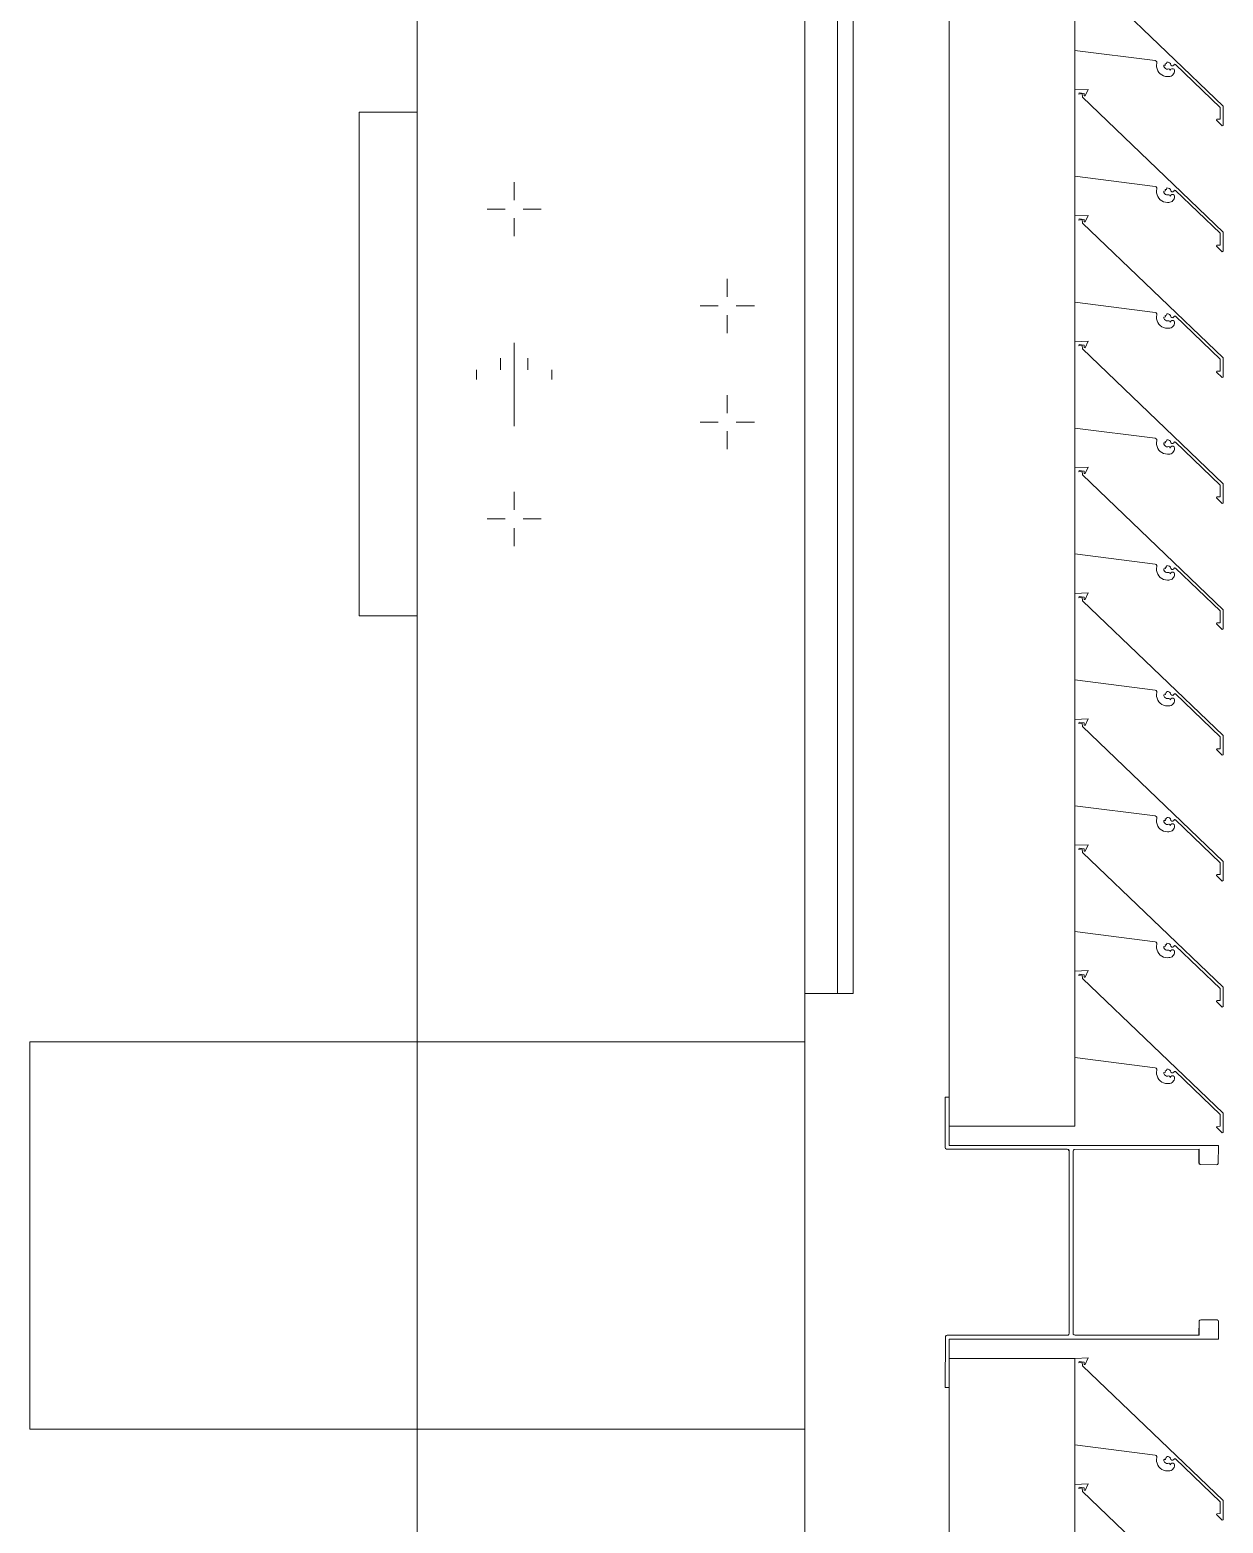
# Model space of a CAD drawing. Header units: millimetres. Extents: x -220592 to 404889, y -217665 to 38245.
# Drawn here: x 7828.18 to 7834.34, y -48088.8 to -48081.09 of the extents above; entities that cross this region are included whole.
import ezdxf

# ---------------------------------------------------------------- set-up
doc = ezdxf.new("R2010")
doc.units = ezdxf.units.MM
doc.linetypes.add('XKITLINE00', pattern=[0])
doc.linetypes.add('XKITLINE02', pattern=[4, 2, -2])
doc.layers.add('Bolt', color=7, linetype='Continuous', lineweight=0)
doc.layers.add('Part', color=7, linetype='Continuous', lineweight=0)

# ---------------------------------------------------------------- blocks, each defined once
blk = doc.blocks.new('*A15046')
at = {"layer": 'Part', "color": 7, "linetype": 'XKITLINE00', "lineweight": 0}
for p, q in [((92.53, 356.643483), (92.53, 93.899527)), ((94.53, 93.899527), (94.53, 244.699959))]:
    blk.add_line(p, q, dxfattribs=at)
blk = doc.blocks.new('*A15120')
at = {"layer": 'Part', "color": 7, "linetype": 'XKITLINE00', "lineweight": 0}
for p, q in [((94.700136, 124.15), (94.700136, 151.4)), ((94.780136, 124.15), (94.780136, 151.4)), ((94.53, 124.15), (94.780136, 124.15))]:
    blk.add_line(p, q, dxfattribs=at)
blk = doc.blocks.new('*A15121')
at = {"layer": 'Part', "color": 7, "linetype": 'XKITLINE00', "lineweight": 0}
for p, q in [((95.925304, 137.26533), (95.275304, 137.26533)), ((95.275304, 137.26533), (95.275304, 123.465444)), ((95.925304, 137.26533), (95.925304, 123.465444)), ((95.925304, 123.465444), (95.275304, 123.465444))]:
    blk.add_line(p, q, dxfattribs=at)
blk = doc.blocks.new('*A15122')
at = {"layer": 'Part', "color": 7, "linetype": 'XKITLINE00', "lineweight": 0}
for p, q in [((95.925304, 128.165326), (95.992799, 128.16794)), ((95.947029, 128.150196), (95.944993, 128.143623)), ((95.972012, 128.147056), (95.947029, 128.150196)), ((95.992799, 128.16794), (95.977264, 128.134453)), ((95.944993, 128.143623), (95.962009, 128.146527)), ((95.962009, 128.146527), (95.964906, 128.127984)), ((95.964906, 128.127984), (96.690028, 127.431738)), ((95.972141, 128.134865), (95.972012, 128.147056)), ((95.977264, 128.134453), (95.972141, 128.134865)), ((96.339112, 127.666618), (95.925304, 127.719622)), ((96.344187, 127.664428), (96.339112, 127.666618)), ((96.347324, 127.659876), (96.344187, 127.664428)), ((96.346077, 127.64422), (96.347563, 127.654354)), ((96.346452, 127.633984), (96.346077, 127.64422)), ((96.348675, 127.623985), (96.346452, 127.633984)), ((96.347563, 127.654354), (96.347324, 127.659876)), ((96.352673, 127.614555), (96.348675, 127.623985)), ((96.358313, 127.606005), (96.352673, 127.614555)), ((96.391775, 127.643926), (96.38407, 127.64282)), ((96.38407, 127.64282), (96.384639, 127.636336)), ((96.384639, 127.636336), (96.387441, 127.630462)), ((96.387441, 127.630462), (96.392123, 127.62594)), ((96.397771, 127.65193), (96.390606, 127.650986)), ((96.390606, 127.650986), (96.391775, 127.643926)), ((96.392123, 127.62594), (96.398091, 127.623342)), ((96.400093, 127.65932), (96.397771, 127.65193)), ((96.398091, 127.623342), (96.404591, 127.622998)), ((96.406765, 127.658898), (96.400093, 127.65932)), ((96.404591, 127.622998), (96.410509, 127.623903)), ((96.412841, 127.656108), (96.406765, 127.658898)), ((96.410509, 127.623903), (96.41532, 127.621496)), ((96.417508, 127.651322), (96.412841, 127.656108)), ((96.41532, 127.621496), (96.41735, 127.616515)), ((96.41735, 127.616515), (96.420292, 127.621987)), ((96.420622, 127.643748), (96.417508, 127.651322)), ((96.420292, 127.621987), (96.425448, 127.625205)), ((96.424805, 127.639591), (96.420622, 127.643748)), ((96.430699, 127.639385), (96.424805, 127.639591)), ((96.425448, 127.625205), (96.431526, 127.625193)), ((96.435163, 127.643239), (96.430699, 127.639385)), ((96.431526, 127.625193), (96.43667, 127.621956)), ((96.438818, 127.647866), (96.435163, 127.643239)), ((96.43667, 127.621956), (96.43931, 127.616482)), ((96.43931, 127.616482), (96.438814, 127.608712)), ((96.443977, 127.646774), (96.438818, 127.647866)), ((96.674993, 127.425371), (96.443977, 127.646774)), ((96.365409, 127.598618), (96.358313, 127.606005)), ((96.373725, 127.59264), (96.365409, 127.598618)), ((96.382988, 127.588267), (96.373725, 127.59264)), ((96.392889, 127.585644), (96.382988, 127.588267)), ((96.403102, 127.584859), (96.392889, 127.585644)), ((96.409901, 127.584957), (96.403102, 127.584859)), ((96.415629, 127.585593), (96.409901, 127.584957)), ((96.42113, 127.587312), (96.415629, 127.585593)), ((96.4262, 127.590052), (96.42113, 127.587312)), ((96.430653, 127.59371), (96.4262, 127.590052)), ((96.434325, 127.598153), (96.430653, 127.59371)), ((96.437079, 127.603216), (96.434325, 127.598153)), ((96.438814, 127.608712), (96.437079, 127.603216)), ((96.67465, 127.364025), (96.674993, 127.425371)), ((96.690028, 127.431738), (96.689475, 127.332587)), ((96.656145, 127.359007), (96.65723, 127.363928)), ((96.684794, 127.330119), (96.656145, 127.359007)), ((96.65723, 127.363928), (96.67465, 127.364025)), ((96.689475, 127.332587), (96.684794, 127.330119))]:
    blk.add_line(p, q, dxfattribs=at)
blk = doc.blocks.new('*A15123')
at = {"layer": 'Part', "color": 7, "linetype": 'XKITLINE00', "lineweight": 0}
for p, q in [((95.925304, 127.515326), (95.992799, 127.51794)), ((95.947029, 127.500196), (95.944993, 127.493623)), ((95.944993, 127.493623), (95.962009, 127.496527)), ((95.972012, 127.497056), (95.947029, 127.500196)), ((95.962009, 127.496527), (95.964906, 127.477984)), ((95.964906, 127.477984), (96.690028, 126.781738)), ((95.972141, 127.484865), (95.972012, 127.497056)), ((95.977264, 127.484453), (95.972141, 127.484865)), ((95.992799, 127.51794), (95.977264, 127.484453)), ((96.339112, 127.016618), (95.925304, 127.069622)), ((96.344187, 127.014428), (96.339112, 127.016618)), ((96.347324, 127.009876), (96.344187, 127.014428)), ((96.346077, 126.99422), (96.347563, 127.004354)), ((96.346452, 126.983984), (96.346077, 126.99422)), ((96.347563, 127.004354), (96.347324, 127.009876)), ((96.391775, 126.993926), (96.38407, 126.99282)), ((96.38407, 126.99282), (96.384639, 126.986336)), ((96.397771, 127.00193), (96.390606, 127.000986)), ((96.390606, 127.000986), (96.391775, 126.993926)), ((96.400093, 127.00932), (96.397771, 127.00193)), ((96.406765, 127.008898), (96.400093, 127.00932)), ((96.412841, 127.006108), (96.406765, 127.008898)), ((96.417508, 127.001322), (96.412841, 127.006108)), ((96.420622, 126.993748), (96.417508, 127.001322)), ((96.424805, 126.989591), (96.420622, 126.993748)), ((96.435163, 126.993239), (96.430699, 126.989385)), ((96.438818, 126.997866), (96.435163, 126.993239)), ((96.443977, 126.996774), (96.438818, 126.997866)), ((96.674993, 126.775371), (96.443977, 126.996774)), ((96.348675, 126.973985), (96.346452, 126.983984)), ((96.352673, 126.964555), (96.348675, 126.973985)), ((96.358313, 126.956005), (96.352673, 126.964555)), ((96.365409, 126.948618), (96.358313, 126.956005)), ((96.373725, 126.94264), (96.365409, 126.948618)), ((96.382988, 126.938267), (96.373725, 126.94264)), ((96.392889, 126.935644), (96.382988, 126.938267)), ((96.384639, 126.986336), (96.387441, 126.980462)), ((96.387441, 126.980462), (96.392123, 126.97594)), ((96.392123, 126.97594), (96.398091, 126.973342)), ((96.403102, 126.934859), (96.392889, 126.935644)), ((96.398091, 126.973342), (96.404591, 126.972998)), ((96.409901, 126.934957), (96.403102, 126.934859)), ((96.404591, 126.972998), (96.410509, 126.973903)), ((96.415629, 126.935593), (96.409901, 126.934957)), ((96.410509, 126.973903), (96.41532, 126.971496)), ((96.41532, 126.971496), (96.41735, 126.966515)), ((96.42113, 126.937312), (96.415629, 126.935593)), ((96.41735, 126.966515), (96.420292, 126.971987)), ((96.420292, 126.971987), (96.425448, 126.975205)), ((96.4262, 126.940052), (96.42113, 126.937312)), ((96.430699, 126.989385), (96.424805, 126.989591)), ((96.425448, 126.975205), (96.431526, 126.975193)), ((96.430653, 126.94371), (96.4262, 126.940052)), ((96.434325, 126.948153), (96.430653, 126.94371)), ((96.431526, 126.975193), (96.43667, 126.971956)), ((96.437079, 126.953216), (96.434325, 126.948153)), ((96.43667, 126.971956), (96.43931, 126.966482)), ((96.438814, 126.958712), (96.437079, 126.953216)), ((96.43931, 126.966482), (96.438814, 126.958712)), ((96.67465, 126.714025), (96.674993, 126.775371)), ((96.690028, 126.781738), (96.689475, 126.682587)), ((96.656145, 126.709007), (96.65723, 126.713928)), ((96.684794, 126.680119), (96.656145, 126.709007)), ((96.65723, 126.713928), (96.67465, 126.714025)), ((96.689475, 126.682587), (96.684794, 126.680119))]:
    blk.add_line(p, q, dxfattribs=at)
blk = doc.blocks.new('*A15124')
at = {"layer": 'Bolt', "color": 7, "linetype": 'XKITLINE00', "lineweight": 0}
for p, q in [((94.130136, 127.84), (94.130136, 127.74676)), ((93.990136, 127.7), (94.083376, 127.7)), ((94.270136, 127.7), (94.176896, 127.7)), ((94.130136, 127.56), (94.130136, 127.65324)), ((94.130136, 127.24), (94.130136, 127.14676)), ((93.990136, 127.1), (94.083376, 127.1)), ((94.270136, 127.1), (94.176896, 127.1)), ((94.130136, 126.96), (94.130136, 127.05324))]:
    blk.add_line(p, q, dxfattribs=at)
blk = doc.blocks.new('*A15125')
at = {"layer": 'Bolt', "color": 7, "linetype": 'XKITLINE02', "lineweight": 0}
for p, q in [((93.030136, 127.5092), (93.030136, 127.08)), ((92.960136, 127.43), (92.960136, 127.37)), ((93.100136, 127.43), (93.100136, 127.37)), ((92.835136, 127.37), (92.835136, 127.32)), ((93.225136, 127.37), (93.225136, 127.32))]:
    blk.add_line(p, q, dxfattribs=at)
blk = doc.blocks.new('*A15126')
at = {"layer": 'Part', "color": 7, "linetype": 'XKITLINE00', "lineweight": 0}
for p, q in [((92.53, 128.7), (92.230136, 128.7)), ((92.230136, 128.7), (92.230136, 126.1)), ((92.230136, 126.1), (92.53, 126.1))]:
    blk.add_line(p, q, dxfattribs=at)
blk = doc.blocks.new('*A15127')
at = {"layer": 'Bolt', "color": 7, "linetype": 'XKITLINE00', "lineweight": 0}
for p, q in [((93.030136, 128.34), (93.030136, 128.24676)), ((92.890136, 128.2), (92.983376, 128.2)), ((93.030136, 128.06), (93.030136, 128.15324)), ((93.170136, 128.2), (93.076896, 128.2)), ((93.030136, 126.74), (93.030136, 126.64676)), ((92.890136, 126.6), (92.983376, 126.6)), ((93.030136, 126.46), (93.030136, 126.55324)), ((93.170136, 126.6), (93.076896, 126.6))]:
    blk.add_line(p, q, dxfattribs=at)
blk = doc.blocks.new('*A15518')
at = {"layer": 'Part', "color": 7, "linetype": 'XKITLINE00', "lineweight": 0}
for p, q in [((95.925304, 122.26533), (95.275304, 122.26533)), ((95.275304, 122.26533), (95.275304, 108.465444)), ((95.925304, 122.26533), (95.925304, 108.465444)), ((95.925304, 108.465444), (95.275304, 108.465444))]:
    blk.add_line(p, q, dxfattribs=at)
blk = doc.blocks.new('*A15537')
at = {"layer": 'Part', "color": 7, "linetype": 'XKITLINE00', "lineweight": 0}
for p, q in [((95.275085, 123.61533), (95.255085, 123.615327)), ((95.255085, 123.615327), (95.255131, 123.355327)), ((95.255131, 123.355327), (95.256817, 123.349771)), ((95.256817, 123.349771), (95.261306, 123.346089)), ((95.261306, 123.346089), (95.261681, 123.346088)), ((95.275632, 123.36533), (96.665129, 123.365573)), ((95.890688, 123.343752), (95.894372, 123.339265)), ((95.894372, 123.339265), (95.895134, 123.335438)), ((95.895134, 123.335438), (95.895298, 122.395438)), ((96.565132, 123.34545), (96.565145, 123.275555)), ((96.565145, 123.275555), (96.566831, 123.27)), ((96.566831, 123.27), (96.571319, 123.266318)), ((96.571319, 123.266318), (96.571698, 123.266314)), ((96.566048, 122.459382), (96.5653, 122.385555)), ((96.569731, 122.463871), (96.566048, 122.459382)), ((96.575286, 122.465557), (96.569731, 122.463871)), ((96.659113, 122.46481), (96.575286, 122.465557)), ((95.256062, 122.379154), (95.255347, 122.115327)), ((95.259745, 122.383642), (95.256062, 122.379154)), ((95.2653, 122.385328), (95.259745, 122.383642)), ((95.889127, 122.386198), (95.2653, 122.385328)), ((95.893614, 122.389882), (95.889127, 122.386198)), ((95.895298, 122.395438), (95.893614, 122.389882)), ((96.5653, 122.385555), (95.925456, 122.385444)), ((95.255347, 122.115327), (95.25585, 122.115327))]:
    blk.add_line(p, q, dxfattribs=at)
blk = doc.blocks.new('*A15538')
at = {"layer": 'Part', "color": 7, "linetype": 'XKITLINE00', "lineweight": 0}
for p, q in [((95.275588, 123.615225), (95.255588, 123.615222)), ((95.255588, 123.615222), (95.255633, 123.355222)), ((95.275632, 123.365225), (95.275588, 123.615225)), ((95.255633, 123.355222), (95.25732, 123.349666)), ((95.25732, 123.349666), (95.261808, 123.345984)), ((95.261808, 123.345984), (95.885635, 123.345332)), ((96.665632, 123.365468), (95.275632, 123.365225)), ((95.885635, 123.345332), (95.891191, 123.343647)), ((95.891191, 123.343647), (95.894875, 123.33916)), ((95.894875, 123.33916), (95.895637, 123.335333)), ((95.895637, 123.335333), (95.895801, 122.395333)), ((95.915637, 123.335337), (95.917321, 123.340893)), ((95.916563, 122.39151), (95.915637, 123.335337)), ((95.917321, 123.340893), (95.921808, 123.344577)), ((95.921808, 123.344577), (96.565635, 123.34545)), ((96.565635, 123.34545), (96.565647, 123.27545)), ((96.664887, 123.271641), (96.665632, 123.365468)), ((96.565647, 123.27545), (96.567334, 123.269895)), ((96.567334, 123.269895), (96.571822, 123.266213)), ((96.571822, 123.266213), (96.655649, 123.265466)), ((96.655649, 123.265466), (96.661204, 123.267152)), ((96.661204, 123.267152), (96.664887, 123.271641)), ((96.566551, 122.459277), (96.565803, 122.38545)), ((96.570233, 122.463766), (96.566551, 122.459277)), ((96.575789, 122.465452), (96.570233, 122.463766)), ((96.659616, 122.464706), (96.575789, 122.465452)), ((96.664104, 122.461023), (96.659616, 122.464706)), ((96.66579, 122.455468), (96.664104, 122.461023)), ((96.665806, 122.365468), (96.66579, 122.455468)), ((95.256565, 122.379049), (95.25585, 122.115222)), ((95.260247, 122.383537), (95.256565, 122.379049)), ((95.265803, 122.385223), (95.260247, 122.383537)), ((95.889629, 122.386094), (95.265803, 122.385223)), ((95.894117, 122.389777), (95.889629, 122.386094)), ((95.895801, 122.395333), (95.894117, 122.389777)), ((95.920247, 122.387023), (95.916563, 122.39151)), ((95.925803, 122.385339), (95.920247, 122.387023)), ((96.565803, 122.38545), (95.925803, 122.385339)), ((95.275806, 122.365225), (96.665806, 122.365468)), ((95.27585, 122.115225), (95.275806, 122.365225)), ((95.25585, 122.115222), (95.27585, 122.115225))]:
    blk.add_line(p, q, dxfattribs=at)
blk = doc.blocks.new('*A15539')
at = {"layer": 'Part', "color": 7, "linetype": 'XKITLINE00', "lineweight": 0}
for p, q in [((95.925304, 126.865326), (95.992799, 126.86794)), ((95.947029, 126.850196), (95.944993, 126.843623)), ((95.944993, 126.843623), (95.962009, 126.846527)), ((95.972012, 126.847056), (95.947029, 126.850196)), ((95.962009, 126.846527), (95.964906, 126.827984)), ((95.972141, 126.834865), (95.972012, 126.847056)), ((95.992799, 126.86794), (95.977264, 126.834453)), ((95.964906, 126.827984), (96.690028, 126.131738)), ((95.977264, 126.834453), (95.972141, 126.834865)), ((96.339112, 126.366618), (95.925304, 126.419622)), ((96.344187, 126.364428), (96.339112, 126.366618)), ((96.347324, 126.359876), (96.344187, 126.364428)), ((96.346077, 126.34422), (96.347563, 126.354354)), ((96.346452, 126.333984), (96.346077, 126.34422)), ((96.348675, 126.323985), (96.346452, 126.333984)), ((96.347563, 126.354354), (96.347324, 126.359876)), ((96.352673, 126.314555), (96.348675, 126.323985)), ((96.358313, 126.306005), (96.352673, 126.314555)), ((96.365409, 126.298618), (96.358313, 126.306005)), ((96.391775, 126.343926), (96.38407, 126.34282)), ((96.38407, 126.34282), (96.384639, 126.336336)), ((96.384639, 126.336336), (96.387441, 126.330462)), ((96.387441, 126.330462), (96.392123, 126.32594)), ((96.397771, 126.35193), (96.390606, 126.350986)), ((96.390606, 126.350986), (96.391775, 126.343926)), ((96.392123, 126.32594), (96.398091, 126.323342)), ((96.400093, 126.35932), (96.397771, 126.35193)), ((96.398091, 126.323342), (96.404591, 126.322998)), ((96.406765, 126.358898), (96.400093, 126.35932)), ((96.404591, 126.322998), (96.410509, 126.323903)), ((96.412841, 126.356108), (96.406765, 126.358898)), ((96.410509, 126.323903), (96.41532, 126.321496)), ((96.417508, 126.351322), (96.412841, 126.356108)), ((96.41532, 126.321496), (96.41735, 126.316515)), ((96.41735, 126.316515), (96.420292, 126.321987)), ((96.420622, 126.343748), (96.417508, 126.351322)), ((96.420292, 126.321987), (96.425448, 126.325205)), ((96.424805, 126.339591), (96.420622, 126.343748)), ((96.430699, 126.339385), (96.424805, 126.339591)), ((96.425448, 126.325205), (96.431526, 126.325193)), ((96.435163, 126.343239), (96.430699, 126.339385)), ((96.431526, 126.325193), (96.43667, 126.321956)), ((96.437079, 126.303216), (96.434325, 126.298153)), ((96.438818, 126.347866), (96.435163, 126.343239)), ((96.43667, 126.321956), (96.43931, 126.316482)), ((96.438814, 126.308712), (96.437079, 126.303216)), ((96.43931, 126.316482), (96.438814, 126.308712)), ((96.443977, 126.346774), (96.438818, 126.347866)), ((96.674993, 126.125371), (96.443977, 126.346774)), ((96.373725, 126.29264), (96.365409, 126.298618)), ((96.382988, 126.288267), (96.373725, 126.29264)), ((96.392889, 126.285644), (96.382988, 126.288267)), ((96.403102, 126.284859), (96.392889, 126.285644)), ((96.409901, 126.284957), (96.403102, 126.284859)), ((96.415629, 126.285593), (96.409901, 126.284957)), ((96.42113, 126.287312), (96.415629, 126.285593)), ((96.4262, 126.290052), (96.42113, 126.287312)), ((96.430653, 126.29371), (96.4262, 126.290052)), ((96.434325, 126.298153), (96.430653, 126.29371)), ((96.67465, 126.064025), (96.674993, 126.125371)), ((96.690028, 126.131738), (96.689475, 126.032587)), ((96.656145, 126.059007), (96.65723, 126.063928)), ((96.684794, 126.030119), (96.656145, 126.059007)), ((96.65723, 126.063928), (96.67465, 126.064025)), ((96.689475, 126.032587), (96.684794, 126.030119))]:
    blk.add_line(p, q, dxfattribs=at)
blk = doc.blocks.new('*A15540')
at = {"layer": 'Part', "color": 7, "linetype": 'XKITLINE00', "lineweight": 0}
for p, q in [((95.925304, 126.215326), (95.992799, 126.21794)), ((95.947029, 126.200196), (95.944993, 126.193623)), ((95.944993, 126.193623), (95.962009, 126.196527)), ((95.972012, 126.197056), (95.947029, 126.200196)), ((95.962009, 126.196527), (95.964906, 126.177984)), ((95.964906, 126.177984), (96.690028, 125.481738)), ((95.972141, 126.184865), (95.972012, 126.197056)), ((95.977264, 126.184453), (95.972141, 126.184865)), ((95.992799, 126.21794), (95.977264, 126.184453)), ((96.339112, 125.716618), (95.925304, 125.769622)), ((96.344187, 125.714428), (96.339112, 125.716618)), ((96.347324, 125.709876), (96.344187, 125.714428)), ((96.346077, 125.69422), (96.347563, 125.704354)), ((96.346452, 125.683984), (96.346077, 125.69422)), ((96.348675, 125.673985), (96.346452, 125.683984)), ((96.347563, 125.704354), (96.347324, 125.709876)), ((96.391775, 125.693926), (96.38407, 125.69282)), ((96.38407, 125.69282), (96.384639, 125.686336)), ((96.384639, 125.686336), (96.387441, 125.680462)), ((96.397771, 125.70193), (96.390606, 125.700986)), ((96.390606, 125.700986), (96.391775, 125.693926)), ((96.400093, 125.70932), (96.397771, 125.70193)), ((96.406765, 125.708898), (96.400093, 125.70932)), ((96.412841, 125.706108), (96.406765, 125.708898)), ((96.417508, 125.701322), (96.412841, 125.706108)), ((96.420622, 125.693748), (96.417508, 125.701322)), ((96.424805, 125.689591), (96.420622, 125.693748)), ((96.430699, 125.689385), (96.424805, 125.689591)), ((96.435163, 125.693239), (96.430699, 125.689385)), ((96.438818, 125.697866), (96.435163, 125.693239)), ((96.443977, 125.696774), (96.438818, 125.697866)), ((96.674993, 125.475371), (96.443977, 125.696774)), ((96.352673, 125.664555), (96.348675, 125.673985)), ((96.358313, 125.656005), (96.352673, 125.664555)), ((96.365409, 125.648618), (96.358313, 125.656005)), ((96.373725, 125.64264), (96.365409, 125.648618)), ((96.382988, 125.638267), (96.373725, 125.64264)), ((96.392889, 125.635644), (96.382988, 125.638267)), ((96.387441, 125.680462), (96.392123, 125.67594)), ((96.392123, 125.67594), (96.398091, 125.673342)), ((96.403102, 125.634859), (96.392889, 125.635644)), ((96.398091, 125.673342), (96.404591, 125.672998)), ((96.409901, 125.634957), (96.403102, 125.634859)), ((96.404591, 125.672998), (96.410509, 125.673903)), ((96.415629, 125.635593), (96.409901, 125.634957)), ((96.410509, 125.673903), (96.41532, 125.671496)), ((96.41532, 125.671496), (96.41735, 125.666515)), ((96.42113, 125.637312), (96.415629, 125.635593)), ((96.41735, 125.666515), (96.420292, 125.671987)), ((96.420292, 125.671987), (96.425448, 125.675205)), ((96.4262, 125.640052), (96.42113, 125.637312)), ((96.425448, 125.675205), (96.431526, 125.675193)), ((96.430653, 125.64371), (96.4262, 125.640052)), ((96.434325, 125.648153), (96.430653, 125.64371)), ((96.431526, 125.675193), (96.43667, 125.671956)), ((96.437079, 125.653216), (96.434325, 125.648153)), ((96.43667, 125.671956), (96.43931, 125.666482)), ((96.438814, 125.658712), (96.437079, 125.653216)), ((96.43931, 125.666482), (96.438814, 125.658712)), ((96.67465, 125.414025), (96.674993, 125.475371)), ((96.690028, 125.481738), (96.689475, 125.382587)), ((96.656145, 125.409007), (96.65723, 125.413928)), ((96.684794, 125.380119), (96.656145, 125.409007)), ((96.65723, 125.413928), (96.67465, 125.414025)), ((96.689475, 125.382587), (96.684794, 125.380119))]:
    blk.add_line(p, q, dxfattribs=at)
blk = doc.blocks.new('*A15541')
at = {"layer": 'Part', "color": 7, "linetype": 'XKITLINE00', "lineweight": 0}
for p, q in [((95.925304, 125.565326), (95.992799, 125.56794)), ((95.947029, 125.550196), (95.944993, 125.543623)), ((95.944993, 125.543623), (95.962009, 125.546527)), ((95.972012, 125.547056), (95.947029, 125.550196)), ((95.962009, 125.546527), (95.964906, 125.527984)), ((95.964906, 125.527984), (96.690028, 124.831738)), ((95.972141, 125.534865), (95.972012, 125.547056)), ((95.977264, 125.534453), (95.972141, 125.534865)), ((95.992799, 125.56794), (95.977264, 125.534453)), ((96.339112, 125.066618), (95.925304, 125.119622)), ((96.344187, 125.064428), (96.339112, 125.066618)), ((96.347324, 125.059876), (96.344187, 125.064428)), ((96.346077, 125.04422), (96.347563, 125.054354)), ((96.346452, 125.033984), (96.346077, 125.04422)), ((96.348675, 125.023985), (96.346452, 125.033984)), ((96.347563, 125.054354), (96.347324, 125.059876)), ((96.352673, 125.014555), (96.348675, 125.023985)), ((96.358313, 125.006005), (96.352673, 125.014555)), ((96.365409, 124.998618), (96.358313, 125.006005)), ((96.373725, 124.99264), (96.365409, 124.998618)), ((96.382988, 124.988267), (96.373725, 124.99264)), ((96.392889, 124.985644), (96.382988, 124.988267)), ((96.391775, 125.043926), (96.38407, 125.04282)), ((96.38407, 125.04282), (96.384639, 125.036336)), ((96.384639, 125.036336), (96.387441, 125.030462)), ((96.387441, 125.030462), (96.392123, 125.02594)), ((96.397771, 125.05193), (96.390606, 125.050986)), ((96.390606, 125.050986), (96.391775, 125.043926)), ((96.392123, 125.02594), (96.398091, 125.023342)), ((96.400093, 125.05932), (96.397771, 125.05193)), ((96.398091, 125.023342), (96.404591, 125.022998)), ((96.406765, 125.058898), (96.400093, 125.05932)), ((96.404591, 125.022998), (96.410509, 125.023903)), ((96.412841, 125.056108), (96.406765, 125.058898)), ((96.410509, 125.023903), (96.41532, 125.021496)), ((96.417508, 125.051322), (96.412841, 125.056108)), ((96.41532, 125.021496), (96.41735, 125.016515)), ((96.41735, 125.016515), (96.420292, 125.021987)), ((96.420622, 125.043748), (96.417508, 125.051322)), ((96.420292, 125.021987), (96.425448, 125.025205)), ((96.424805, 125.039591), (96.420622, 125.043748)), ((96.4262, 124.990052), (96.42113, 124.987312)), ((96.430699, 125.039385), (96.424805, 125.039591)), ((96.425448, 125.025205), (96.431526, 125.025193)), ((96.430653, 124.99371), (96.4262, 124.990052)), ((96.434325, 124.998153), (96.430653, 124.99371)), ((96.435163, 125.043239), (96.430699, 125.039385)), ((96.431526, 125.025193), (96.43667, 125.021956)), ((96.437079, 125.003216), (96.434325, 124.998153)), ((96.438818, 125.047866), (96.435163, 125.043239)), ((96.43667, 125.021956), (96.43931, 125.016482)), ((96.438814, 125.008712), (96.437079, 125.003216)), ((96.43931, 125.016482), (96.438814, 125.008712)), ((96.443977, 125.046774), (96.438818, 125.047866)), ((96.674993, 124.825371), (96.443977, 125.046774)), ((96.403102, 124.984859), (96.392889, 124.985644)), ((96.409901, 124.984957), (96.403102, 124.984859)), ((96.415629, 124.985593), (96.409901, 124.984957)), ((96.42113, 124.987312), (96.415629, 124.985593)), ((96.656145, 124.759007), (96.65723, 124.763928)), ((96.684794, 124.730119), (96.656145, 124.759007)), ((96.65723, 124.763928), (96.67465, 124.764025)), ((96.67465, 124.764025), (96.674993, 124.825371)), ((96.690028, 124.831738), (96.689475, 124.732587)), ((96.689475, 124.732587), (96.684794, 124.730119))]:
    blk.add_line(p, q, dxfattribs=at)
blk = doc.blocks.new('*A15542')
at = {"layer": 'Part', "color": 7, "linetype": 'XKITLINE00', "lineweight": 0}
for p, q in [((95.925304, 124.915326), (95.992799, 124.91794)), ((95.992799, 124.91794), (95.977264, 124.884453)), ((95.947029, 124.900196), (95.944993, 124.893623)), ((95.944993, 124.893623), (95.962009, 124.896527)), ((95.972012, 124.897056), (95.947029, 124.900196)), ((95.962009, 124.896527), (95.964906, 124.877984)), ((95.964906, 124.877984), (96.690028, 124.181738)), ((95.972141, 124.884865), (95.972012, 124.897056)), ((95.977264, 124.884453), (95.972141, 124.884865)), ((96.339112, 124.416618), (95.925304, 124.469622)), ((96.344187, 124.414428), (96.339112, 124.416618)), ((96.347324, 124.409876), (96.344187, 124.414428)), ((96.346077, 124.39422), (96.347563, 124.404354)), ((96.346452, 124.383984), (96.346077, 124.39422)), ((96.348675, 124.373985), (96.346452, 124.383984)), ((96.347563, 124.404354), (96.347324, 124.409876)), ((96.352673, 124.364555), (96.348675, 124.373985)), ((96.391775, 124.393926), (96.38407, 124.39282)), ((96.38407, 124.39282), (96.384639, 124.386336)), ((96.384639, 124.386336), (96.387441, 124.380462)), ((96.387441, 124.380462), (96.392123, 124.37594)), ((96.397771, 124.40193), (96.390606, 124.400986)), ((96.390606, 124.400986), (96.391775, 124.393926)), ((96.392123, 124.37594), (96.398091, 124.373342)), ((96.400093, 124.40932), (96.397771, 124.40193)), ((96.398091, 124.373342), (96.404591, 124.372998)), ((96.406765, 124.408898), (96.400093, 124.40932)), ((96.404591, 124.372998), (96.410509, 124.373903)), ((96.412841, 124.406108), (96.406765, 124.408898)), ((96.410509, 124.373903), (96.41532, 124.371496)), ((96.417508, 124.401322), (96.412841, 124.406108)), ((96.41532, 124.371496), (96.41735, 124.366515)), ((96.41735, 124.366515), (96.420292, 124.371987)), ((96.420622, 124.393748), (96.417508, 124.401322)), ((96.420292, 124.371987), (96.425448, 124.375205)), ((96.424805, 124.389591), (96.420622, 124.393748)), ((96.430699, 124.389385), (96.424805, 124.389591)), ((96.425448, 124.375205), (96.431526, 124.375193)), ((96.435163, 124.393239), (96.430699, 124.389385)), ((96.431526, 124.375193), (96.43667, 124.371956)), ((96.438818, 124.397866), (96.435163, 124.393239)), ((96.43667, 124.371956), (96.43931, 124.366482)), ((96.443977, 124.396774), (96.438818, 124.397866)), ((96.674993, 124.175371), (96.443977, 124.396774)), ((96.358313, 124.356005), (96.352673, 124.364555)), ((96.365409, 124.348618), (96.358313, 124.356005)), ((96.373725, 124.34264), (96.365409, 124.348618)), ((96.382988, 124.338267), (96.373725, 124.34264)), ((96.392889, 124.335644), (96.382988, 124.338267)), ((96.403102, 124.334859), (96.392889, 124.335644)), ((96.409901, 124.334957), (96.403102, 124.334859)), ((96.415629, 124.335593), (96.409901, 124.334957)), ((96.42113, 124.337312), (96.415629, 124.335593)), ((96.4262, 124.340052), (96.42113, 124.337312)), ((96.430653, 124.34371), (96.4262, 124.340052)), ((96.434325, 124.348153), (96.430653, 124.34371)), ((96.437079, 124.353216), (96.434325, 124.348153)), ((96.438814, 124.358712), (96.437079, 124.353216)), ((96.43931, 124.366482), (96.438814, 124.358712)), ((96.67465, 124.114025), (96.674993, 124.175371)), ((96.690028, 124.181738), (96.689475, 124.082587)), ((96.656145, 124.109007), (96.65723, 124.113928)), ((96.684794, 124.080119), (96.656145, 124.109007)), ((96.65723, 124.113928), (96.67465, 124.114025)), ((96.689475, 124.082587), (96.684794, 124.080119))]:
    blk.add_line(p, q, dxfattribs=at)
blk = doc.blocks.new('*A15543')
at = {"layer": 'Part', "color": 7, "linetype": 'XKITLINE00', "lineweight": 0}
for p, q in [((95.925304, 124.265326), (95.992799, 124.26794)), ((95.947029, 124.250196), (95.944993, 124.243623)), ((95.944993, 124.243623), (95.962009, 124.246527)), ((95.972012, 124.247056), (95.947029, 124.250196)), ((95.962009, 124.246527), (95.964906, 124.227984)), ((95.964906, 124.227984), (96.690028, 123.531738)), ((95.972141, 124.234865), (95.972012, 124.247056)), ((95.977264, 124.234453), (95.972141, 124.234865)), ((95.992799, 124.26794), (95.977264, 124.234453)), ((96.339112, 123.766618), (95.925304, 123.819622)), ((96.344187, 123.764428), (96.339112, 123.766618)), ((96.347324, 123.759876), (96.344187, 123.764428)), ((96.346077, 123.74422), (96.347563, 123.754354)), ((96.347563, 123.754354), (96.347324, 123.759876)), ((96.400093, 123.75932), (96.397771, 123.75193)), ((96.406765, 123.758898), (96.400093, 123.75932)), ((96.412841, 123.756108), (96.406765, 123.758898)), ((96.417508, 123.751322), (96.412841, 123.756108)), ((96.346452, 123.733984), (96.346077, 123.74422)), ((96.348675, 123.723985), (96.346452, 123.733984)), ((96.352673, 123.714555), (96.348675, 123.723985)), ((96.358313, 123.706005), (96.352673, 123.714555)), ((96.365409, 123.698618), (96.358313, 123.706005)), ((96.373725, 123.69264), (96.365409, 123.698618)), ((96.382988, 123.688267), (96.373725, 123.69264)), ((96.392889, 123.685644), (96.382988, 123.688267)), ((96.391775, 123.743926), (96.38407, 123.74282)), ((96.38407, 123.74282), (96.384639, 123.736336)), ((96.384639, 123.736336), (96.387441, 123.730462)), ((96.387441, 123.730462), (96.392123, 123.72594)), ((96.397771, 123.75193), (96.390606, 123.750986)), ((96.390606, 123.750986), (96.391775, 123.743926)), ((96.392123, 123.72594), (96.398091, 123.723342)), ((96.403102, 123.684859), (96.392889, 123.685644)), ((96.398091, 123.723342), (96.404591, 123.722998)), ((96.409901, 123.684957), (96.403102, 123.684859)), ((96.404591, 123.722998), (96.410509, 123.723903)), ((96.415629, 123.685593), (96.409901, 123.684957)), ((96.410509, 123.723903), (96.41532, 123.721496)), ((96.41532, 123.721496), (96.41735, 123.716515)), ((96.42113, 123.687312), (96.415629, 123.685593)), ((96.41735, 123.716515), (96.420292, 123.721987)), ((96.420622, 123.743748), (96.417508, 123.751322)), ((96.420292, 123.721987), (96.425448, 123.725205)), ((96.424805, 123.739591), (96.420622, 123.743748)), ((96.4262, 123.690052), (96.42113, 123.687312)), ((96.430699, 123.739385), (96.424805, 123.739591)), ((96.425448, 123.725205), (96.431526, 123.725193)), ((96.430653, 123.69371), (96.4262, 123.690052)), ((96.434325, 123.698153), (96.430653, 123.69371)), ((96.435163, 123.743239), (96.430699, 123.739385)), ((96.431526, 123.725193), (96.43667, 123.721956)), ((96.437079, 123.703216), (96.434325, 123.698153)), ((96.438818, 123.747866), (96.435163, 123.743239)), ((96.43667, 123.721956), (96.43931, 123.716482)), ((96.438814, 123.708712), (96.437079, 123.703216)), ((96.43931, 123.716482), (96.438814, 123.708712)), ((96.443977, 123.746774), (96.438818, 123.747866)), ((96.674993, 123.525371), (96.443977, 123.746774)), ((96.67465, 123.464025), (96.674993, 123.525371)), ((96.690028, 123.531738), (96.689475, 123.432587)), ((96.656145, 123.459007), (96.65723, 123.463928)), ((96.684794, 123.430119), (96.656145, 123.459007)), ((96.65723, 123.463928), (96.67465, 123.464025)), ((96.689475, 123.432587), (96.684794, 123.430119))]:
    blk.add_line(p, q, dxfattribs=at)
blk = doc.blocks.new('*A15544')
at = {"layer": 'Part', "color": 7, "linetype": 'XKITLINE00', "lineweight": 0}
for p, q in [((95.925418, 122.26533), (95.992799, 122.26794)), ((95.947029, 122.250196), (95.944993, 122.243623)), ((95.944993, 122.243623), (95.962009, 122.246527)), ((95.972012, 122.247056), (95.947029, 122.250196)), ((95.962009, 122.246527), (95.964906, 122.227984)), ((95.964906, 122.227984), (96.690028, 121.531738)), ((95.972141, 122.234865), (95.972012, 122.247056)), ((95.977264, 122.234453), (95.972141, 122.234865)), ((95.992799, 122.26794), (95.977264, 122.234453)), ((96.339112, 121.766618), (95.925304, 121.819622)), ((96.344187, 121.764428), (96.339112, 121.766618)), ((96.347324, 121.759876), (96.344187, 121.764428)), ((96.346077, 121.74422), (96.347563, 121.754354)), ((96.347563, 121.754354), (96.347324, 121.759876)), ((96.397771, 121.75193), (96.390606, 121.750986)), ((96.390606, 121.750986), (96.391775, 121.743926)), ((96.400093, 121.75932), (96.397771, 121.75193)), ((96.406765, 121.758898), (96.400093, 121.75932)), ((96.412841, 121.756108), (96.406765, 121.758898)), ((96.417508, 121.751322), (96.412841, 121.756108)), ((96.420622, 121.743748), (96.417508, 121.751322)), ((96.346452, 121.733984), (96.346077, 121.74422)), ((96.348675, 121.723985), (96.346452, 121.733984)), ((96.352673, 121.714555), (96.348675, 121.723985)), ((96.358313, 121.706005), (96.352673, 121.714555)), ((96.365409, 121.698618), (96.358313, 121.706005)), ((96.373725, 121.69264), (96.365409, 121.698618)), ((96.382988, 121.688267), (96.373725, 121.69264)), ((96.392889, 121.685644), (96.382988, 121.688267)), ((96.391775, 121.743926), (96.38407, 121.74282)), ((96.38407, 121.74282), (96.384639, 121.736336)), ((96.384639, 121.736336), (96.387441, 121.730462)), ((96.387441, 121.730462), (96.392123, 121.72594)), ((96.392123, 121.72594), (96.398091, 121.723342)), ((96.403102, 121.684859), (96.392889, 121.685644)), ((96.398091, 121.723342), (96.404591, 121.722998)), ((96.409901, 121.684957), (96.403102, 121.684859)), ((96.404591, 121.722998), (96.410509, 121.723903)), ((96.415629, 121.685593), (96.409901, 121.684957)), ((96.410509, 121.723903), (96.41532, 121.721496)), ((96.41532, 121.721496), (96.41735, 121.716515)), ((96.42113, 121.687312), (96.415629, 121.685593)), ((96.41735, 121.716515), (96.420292, 121.721987)), ((96.420292, 121.721987), (96.425448, 121.725205)), ((96.424805, 121.739591), (96.420622, 121.743748)), ((96.4262, 121.690052), (96.42113, 121.687312)), ((96.430699, 121.739385), (96.424805, 121.739591)), ((96.425448, 121.725205), (96.431526, 121.725193)), ((96.430653, 121.69371), (96.4262, 121.690052)), ((96.434325, 121.698153), (96.430653, 121.69371)), ((96.435163, 121.743239), (96.430699, 121.739385)), ((96.431526, 121.725193), (96.43667, 121.721956)), ((96.437079, 121.703216), (96.434325, 121.698153)), ((96.438818, 121.747866), (96.435163, 121.743239)), ((96.43667, 121.721956), (96.43931, 121.716482)), ((96.438814, 121.708712), (96.437079, 121.703216)), ((96.43931, 121.716482), (96.438814, 121.708712)), ((96.443977, 121.746774), (96.438818, 121.747866)), ((96.674993, 121.525371), (96.443977, 121.746774)), ((96.67465, 121.464025), (96.674993, 121.525371)), ((96.690028, 121.531738), (96.689475, 121.432587)), ((96.656145, 121.459007), (96.65723, 121.463928)), ((96.684794, 121.430119), (96.656145, 121.459007)), ((96.65723, 121.463928), (96.67465, 121.464025)), ((96.689475, 121.432587), (96.684794, 121.430119))]:
    blk.add_line(p, q, dxfattribs=at)
blk = doc.blocks.new('*A15545')
at = {"layer": 'Part', "color": 7, "linetype": 'XKITLINE00', "lineweight": 0}
for p, q in [((95.925304, 121.615326), (95.992799, 121.61794)), ((95.947029, 121.600196), (95.944993, 121.593623)), ((95.944993, 121.593623), (95.962009, 121.596527)), ((95.972012, 121.597056), (95.947029, 121.600196)), ((95.962009, 121.596527), (95.964906, 121.577984)), ((95.972141, 121.584865), (95.972012, 121.597056)), ((95.992799, 121.61794), (95.977264, 121.584453)), ((95.964906, 121.577984), (96.690028, 120.881738)), ((95.977264, 121.584453), (95.972141, 121.584865)), ((96.339112, 121.116618), (95.925304, 121.169622)), ((96.344187, 121.114428), (96.339112, 121.116618)), ((96.347324, 121.109876), (96.344187, 121.114428)), ((96.346077, 121.09422), (96.347563, 121.104354)), ((96.346452, 121.083984), (96.346077, 121.09422)), ((96.348675, 121.073985), (96.346452, 121.083984)), ((96.347563, 121.104354), (96.347324, 121.109876)), ((96.352673, 121.064555), (96.348675, 121.073985)), ((96.358313, 121.056005), (96.352673, 121.064555)), ((96.365409, 121.048618), (96.358313, 121.056005)), ((96.391775, 121.093926), (96.38407, 121.09282)), ((96.38407, 121.09282), (96.384639, 121.086336)), ((96.384639, 121.086336), (96.387441, 121.080462)), ((96.387441, 121.080462), (96.392123, 121.07594)), ((96.397771, 121.10193), (96.390606, 121.100986)), ((96.390606, 121.100986), (96.391775, 121.093926)), ((96.392123, 121.07594), (96.398091, 121.073342)), ((96.400093, 121.10932), (96.397771, 121.10193)), ((96.398091, 121.073342), (96.404591, 121.072998)), ((96.406765, 121.108898), (96.400093, 121.10932)), ((96.404591, 121.072998), (96.410509, 121.073903)), ((96.412841, 121.106108), (96.406765, 121.108898)), ((96.410509, 121.073903), (96.41532, 121.071496)), ((96.417508, 121.101322), (96.412841, 121.106108)), ((96.41532, 121.071496), (96.41735, 121.066515)), ((96.41735, 121.066515), (96.420292, 121.071987)), ((96.420622, 121.093748), (96.417508, 121.101322)), ((96.420292, 121.071987), (96.425448, 121.075205)), ((96.424805, 121.089591), (96.420622, 121.093748)), ((96.430699, 121.089385), (96.424805, 121.089591)), ((96.425448, 121.075205), (96.431526, 121.075193)), ((96.435163, 121.093239), (96.430699, 121.089385)), ((96.431526, 121.075193), (96.43667, 121.071956)), ((96.438818, 121.097866), (96.435163, 121.093239)), ((96.43667, 121.071956), (96.43931, 121.066482)), ((96.438814, 121.058712), (96.437079, 121.053216)), ((96.43931, 121.066482), (96.438814, 121.058712)), ((96.443977, 121.096774), (96.438818, 121.097866)), ((96.674993, 120.875371), (96.443977, 121.096774)), ((96.373725, 121.04264), (96.365409, 121.048618)), ((96.382988, 121.038267), (96.373725, 121.04264)), ((96.392889, 121.035644), (96.382988, 121.038267)), ((96.403102, 121.034859), (96.392889, 121.035644)), ((96.409901, 121.034957), (96.403102, 121.034859)), ((96.415629, 121.035593), (96.409901, 121.034957)), ((96.42113, 121.037312), (96.415629, 121.035593)), ((96.4262, 121.040052), (96.42113, 121.037312)), ((96.430653, 121.04371), (96.4262, 121.040052)), ((96.434325, 121.048153), (96.430653, 121.04371)), ((96.437079, 121.053216), (96.434325, 121.048153)), ((96.67465, 120.814025), (96.674993, 120.875371)), ((96.690028, 120.881738), (96.689475, 120.782587)), ((96.656145, 120.809007), (96.65723, 120.813928)), ((96.684794, 120.780119), (96.656145, 120.809007)), ((96.65723, 120.813928), (96.67465, 120.814025)), ((96.689475, 120.782587), (96.684794, 120.780119))]:
    blk.add_line(p, q, dxfattribs=at)
blk = doc.blocks.new('*A15637')
at = {"layer": 'Part', "color": 7, "linetype": 'XKITLINE00', "lineweight": 0}
for p, q in [((94.53, 123.899532), (90.53, 123.899532)), ((90.53, 123.899532), (90.53, 121.899532)), ((94.53, 121.899532), (94.53, 123.899532)), ((90.53, 121.899532), (94.53, 121.899532))]:
    blk.add_line(p, q, dxfattribs=at)
blk = doc.blocks.new('*A15703')
at = {"layer": 'Part', "color": 7, "linetype": 'XKITLINE00', "lineweight": 0}
for p, q in [((95.925304, 129.465326), (95.992799, 129.46794)), ((95.992799, 129.46794), (95.977264, 129.434453)), ((95.947029, 129.450196), (95.944993, 129.443623)), ((95.944993, 129.443623), (95.962009, 129.446527)), ((95.972012, 129.447056), (95.947029, 129.450196)), ((95.962009, 129.446527), (95.964906, 129.427984)), ((95.964906, 129.427984), (96.690028, 128.731738)), ((95.972141, 129.434865), (95.972012, 129.447056)), ((95.977264, 129.434453), (95.972141, 129.434865)), ((96.339112, 128.966618), (95.925304, 129.019622)), ((96.344187, 128.964428), (96.339112, 128.966618)), ((96.347324, 128.959876), (96.344187, 128.964428)), ((96.346077, 128.94422), (96.347563, 128.954354)), ((96.346452, 128.933984), (96.346077, 128.94422)), ((96.348675, 128.923985), (96.346452, 128.933984)), ((96.347563, 128.954354), (96.347324, 128.959876)), ((96.352673, 128.914555), (96.348675, 128.923985)), ((96.391775, 128.943926), (96.38407, 128.94282)), ((96.38407, 128.94282), (96.384639, 128.936336)), ((96.384639, 128.936336), (96.387441, 128.930462)), ((96.387441, 128.930462), (96.392123, 128.92594)), ((96.397771, 128.95193), (96.390606, 128.950986)), ((96.390606, 128.950986), (96.391775, 128.943926)), ((96.392123, 128.92594), (96.398091, 128.923342)), ((96.400093, 128.95932), (96.397771, 128.95193)), ((96.398091, 128.923342), (96.404591, 128.922998)), ((96.406765, 128.958898), (96.400093, 128.95932)), ((96.404591, 128.922998), (96.410509, 128.923903)), ((96.412841, 128.956108), (96.406765, 128.958898)), ((96.410509, 128.923903), (96.41532, 128.921496)), ((96.417508, 128.951322), (96.412841, 128.956108)), ((96.41532, 128.921496), (96.41735, 128.916515)), ((96.41735, 128.916515), (96.420292, 128.921987)), ((96.420622, 128.943748), (96.417508, 128.951322)), ((96.420292, 128.921987), (96.425448, 128.925205)), ((96.424805, 128.939591), (96.420622, 128.943748)), ((96.430699, 128.939385), (96.424805, 128.939591)), ((96.425448, 128.925205), (96.431526, 128.925193)), ((96.435163, 128.943239), (96.430699, 128.939385)), ((96.431526, 128.925193), (96.43667, 128.921956)), ((96.438818, 128.947866), (96.435163, 128.943239)), ((96.43667, 128.921956), (96.43931, 128.916482)), ((96.443977, 128.946774), (96.438818, 128.947866)), ((96.674993, 128.725371), (96.443977, 128.946774)), ((96.358313, 128.906005), (96.352673, 128.914555)), ((96.365409, 128.898618), (96.358313, 128.906005)), ((96.373725, 128.89264), (96.365409, 128.898618)), ((96.382988, 128.888267), (96.373725, 128.89264)), ((96.392889, 128.885644), (96.382988, 128.888267)), ((96.403102, 128.884859), (96.392889, 128.885644)), ((96.409901, 128.884957), (96.403102, 128.884859)), ((96.415629, 128.885593), (96.409901, 128.884957)), ((96.42113, 128.887312), (96.415629, 128.885593)), ((96.4262, 128.890052), (96.42113, 128.887312)), ((96.430653, 128.89371), (96.4262, 128.890052)), ((96.434325, 128.898153), (96.430653, 128.89371)), ((96.437079, 128.903216), (96.434325, 128.898153)), ((96.438814, 128.908712), (96.437079, 128.903216)), ((96.43931, 128.916482), (96.438814, 128.908712)), ((96.67465, 128.664025), (96.674993, 128.725371)), ((96.690028, 128.731738), (96.689475, 128.632587)), ((96.656145, 128.659007), (96.65723, 128.663928)), ((96.684794, 128.630119), (96.656145, 128.659007)), ((96.65723, 128.663928), (96.67465, 128.664025)), ((96.689475, 128.632587), (96.684794, 128.630119))]:
    blk.add_line(p, q, dxfattribs=at)
blk = doc.blocks.new('*A15704')
at = {"layer": 'Part', "color": 7, "linetype": 'XKITLINE00', "lineweight": 0}
for p, q in [((95.925304, 128.815326), (95.992799, 128.81794)), ((95.947029, 128.800196), (95.944993, 128.793623)), ((95.944993, 128.793623), (95.962009, 128.796527)), ((95.972012, 128.797056), (95.947029, 128.800196)), ((95.962009, 128.796527), (95.964906, 128.777984)), ((95.964906, 128.777984), (96.690028, 128.081738)), ((95.972141, 128.784865), (95.972012, 128.797056)), ((95.977264, 128.784453), (95.972141, 128.784865)), ((95.992799, 128.81794), (95.977264, 128.784453)), ((96.339112, 128.316618), (95.925304, 128.369622)), ((96.344187, 128.314428), (96.339112, 128.316618)), ((96.347324, 128.309876), (96.344187, 128.314428)), ((96.346077, 128.29422), (96.347563, 128.304354)), ((96.347563, 128.304354), (96.347324, 128.309876)), ((96.400093, 128.30932), (96.397771, 128.30193)), ((96.406765, 128.308898), (96.400093, 128.30932)), ((96.412841, 128.306108), (96.406765, 128.308898)), ((96.417508, 128.301322), (96.412841, 128.306108)), ((96.346452, 128.283984), (96.346077, 128.29422)), ((96.348675, 128.273985), (96.346452, 128.283984)), ((96.352673, 128.264555), (96.348675, 128.273985)), ((96.358313, 128.256005), (96.352673, 128.264555)), ((96.365409, 128.248618), (96.358313, 128.256005)), ((96.373725, 128.24264), (96.365409, 128.248618)), ((96.382988, 128.238267), (96.373725, 128.24264)), ((96.392889, 128.235644), (96.382988, 128.238267)), ((96.391775, 128.293926), (96.38407, 128.29282)), ((96.38407, 128.29282), (96.384639, 128.286336)), ((96.384639, 128.286336), (96.387441, 128.280462)), ((96.387441, 128.280462), (96.392123, 128.27594)), ((96.397771, 128.30193), (96.390606, 128.300986)), ((96.390606, 128.300986), (96.391775, 128.293926)), ((96.392123, 128.27594), (96.398091, 128.273342)), ((96.403102, 128.234859), (96.392889, 128.235644)), ((96.398091, 128.273342), (96.404591, 128.272998)), ((96.409901, 128.234957), (96.403102, 128.234859)), ((96.404591, 128.272998), (96.410509, 128.273903)), ((96.415629, 128.235593), (96.409901, 128.234957)), ((96.410509, 128.273903), (96.41532, 128.271496)), ((96.41532, 128.271496), (96.41735, 128.266515)), ((96.42113, 128.237312), (96.415629, 128.235593)), ((96.41735, 128.266515), (96.420292, 128.271987)), ((96.420622, 128.293748), (96.417508, 128.301322)), ((96.420292, 128.271987), (96.425448, 128.275205)), ((96.424805, 128.289591), (96.420622, 128.293748)), ((96.4262, 128.240052), (96.42113, 128.237312)), ((96.430699, 128.289385), (96.424805, 128.289591)), ((96.425448, 128.275205), (96.431526, 128.275193)), ((96.430653, 128.24371), (96.4262, 128.240052)), ((96.434325, 128.248153), (96.430653, 128.24371)), ((96.435163, 128.293239), (96.430699, 128.289385)), ((96.431526, 128.275193), (96.43667, 128.271956)), ((96.437079, 128.253216), (96.434325, 128.248153)), ((96.438818, 128.297866), (96.435163, 128.293239)), ((96.43667, 128.271956), (96.43931, 128.266482)), ((96.438814, 128.258712), (96.437079, 128.253216)), ((96.43931, 128.266482), (96.438814, 128.258712)), ((96.443977, 128.296774), (96.438818, 128.297866)), ((96.674993, 128.075371), (96.443977, 128.296774)), ((96.67465, 128.014025), (96.674993, 128.075371)), ((96.690028, 128.081738), (96.689475, 127.982587)), ((96.656145, 128.009007), (96.65723, 128.013928)), ((96.684794, 127.980119), (96.656145, 128.009007)), ((96.65723, 128.013928), (96.67465, 128.014025)), ((96.689475, 127.982587), (96.684794, 127.980119))]:
    blk.add_line(p, q, dxfattribs=at)

msp = doc.modelspace()

# ---------------------------------------------------------------- block references
at = {"color": 7, "lineweight": 0}
for name in ['*A15046', '*A15120', '*A15121', '*A15703', '*A15704', '*A15126', '*A15127', '*A15122', '*A15124', '*A15125', '*A15123', '*A15539', '*A15540', '*A15541', '*A15542', '*A15543', '*A15637', '*A15537', '*A15538', '*A15518', '*A15544', '*A15545']:
    msp.add_blockref(name, (7737.6457, -48210.2152), dxfattribs=at)

doc.saveas('drawing.dxf')
